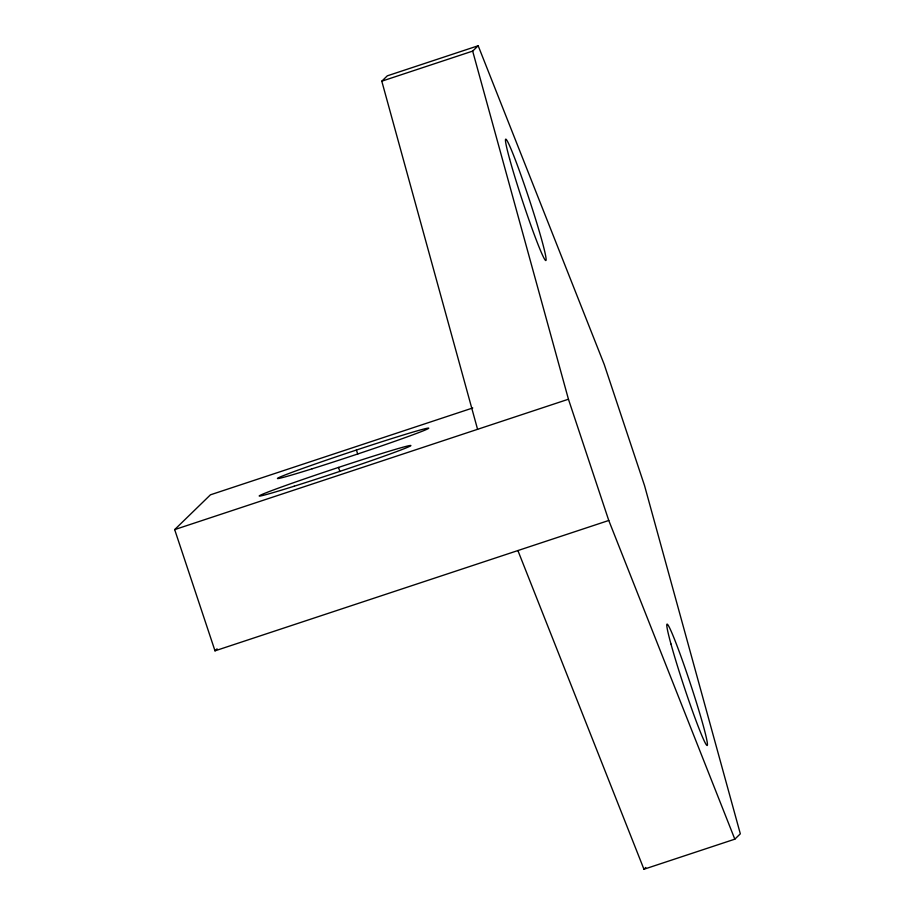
<?xml version="1.0" encoding="UTF-8"?>
<svg xmlns="http://www.w3.org/2000/svg" width="915" height="915" viewBox="0 0 915 915"><rect width="100%" height="100%" fill="white"/><g stroke="black" fill="none" stroke-linecap="round" stroke-linejoin="round"><path stroke-width="1.37" d="M477.573 429.318L381.795 81.183L387.308 75.831L478.179 45.75L604.22 364.445L644.56 485.682L740.327 833.817L734.825 839.169L643.954 869.25L517.901 550.556M381.795 81.183L472.666 51.103L478.179 45.75M734.825 839.169L608.772 520.475L215.002 650.839L174.674 529.602L210.45 494.809L472.781 407.964M215.002 650.839L217.049 648.849M643.954 869.25L645.784 867.466M174.674 529.602L568.444 399.226L472.666 51.103M568.444 399.226L608.772 520.475M356.393 450.02L357.742 454.069M338.504 467.416L339.854 471.454M509.632 159.004A63.913 3.454 71.7 0 0 544.608 259.219A63.913 3.454 71.7 0 0 523.277 181.708A63.913 3.454 71.7 0 0 509.632 159.004M670.958 643.966A63.913 3.454 71.7 0 0 705.934 744.181A63.913 3.454 71.7 0 0 684.603 666.669A63.913 3.454 71.7 0 0 670.958 643.966M312.118 468.8A79.891 2.093 -18.4 0 0 428.678 428.3A79.891 2.093 -18.4 0 0 318.077 463.013A79.891 2.093 -18.4 0 0 312.118 468.8M294.23 486.197A79.891 2.093 -18.4 0 0 410.789 445.697A79.891 2.093 -18.4 0 0 300.189 480.398A79.891 2.093 -18.4 0 0 294.23 486.197"/></g></svg>
